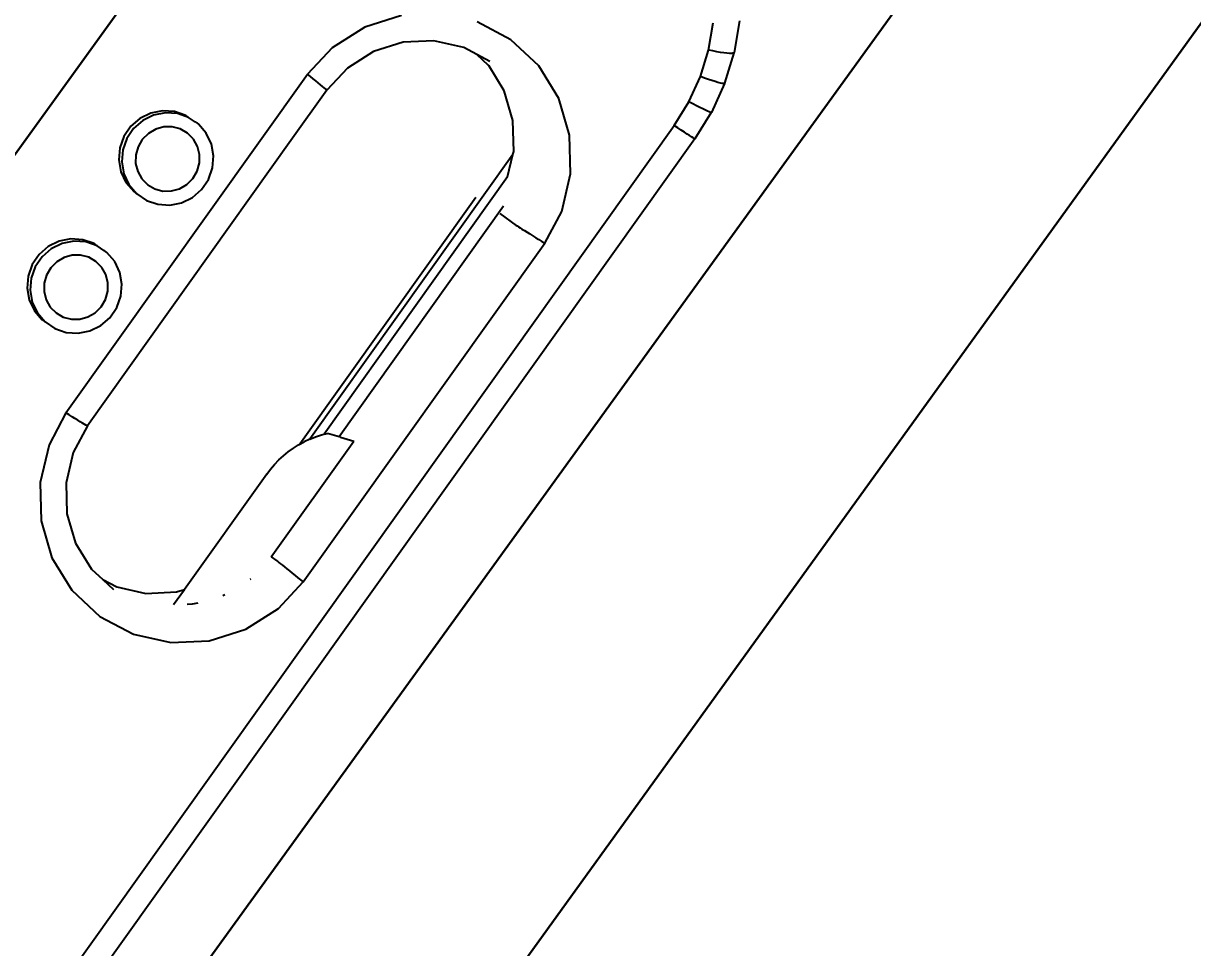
# Model space of a CAD drawing. Header units: metres. Extents: x 141303 to 146299, y 125960 to 127091.
# Drawn here: x 144905.8201 to 144906.1921, y 126076.2171 to 126076.5112 of the extents above; entities that cross this region are included whole.
import ezdxf

# ---------------------------------------------------------------- set-up
doc = ezdxf.new("R2010")
doc.units = ezdxf.units.M
doc.header["$MEASUREMENT"] = 0
for name, color, linetype in [('DIMENSION', 50, 'Continuous'), ('Edges', 7, 'Continuous'), ('FURNITURE', 6, 'Continuous')]:
    doc.layers.add(name, color=color, linetype=linetype)
doc.layers.add('NVMI_WALL', color=7, linetype='Continuous', lineweight=30)
doc.styles.get("Standard").update_dxf_attribs({"font": 'arial.ttf'})
doc.dimstyles.get("Standard").update_dxf_attribs({"dimtxt": 0.18, "dimasz": 0.18, "dimexe": 0.18, "dimexo": 0.0625, "dimgap": 0.09, "dimtad": 0, "dimtih": 1, "dimtoh": 1, "dimdec": 4, "dimzin": 0, "dimdsep": 46, "dimtxsty": 'Standard', "dimcen": 0.09, "dimadec": 0, "dimazin": 0, "dimtfac": 1, "dimtdec": 4, "dimtofl": 0, "dimtmove": 0, "dimatfit": 3, "dimfxl": 1, "dimtolj": 1, "dimtzin": 0, "dimarcsym": 0})

# ---------------------------------------------------------------- blocks, each defined once
blk = doc.blocks.new('ultrasound machine pl')
at = {"layer": 'Edges'}
for p, q in [((164.504, 60.764), (164.314, 60.652)), ((164.504, 60.698), (164.314, 60.585)), ((164.717, 60.825), (164.504, 60.764)), ((164.717, 60.758), (164.504, 60.698)), ((164.939, 60.829), (164.717, 60.825)), ((164.939, 60.763), (164.717, 60.758)), ((165.155, 60.778), (164.939, 60.829)), ((165.155, 60.711), (164.939, 60.763)), ((165.349, 60.673), (165.155, 60.778)), ((165.349, 60.606), (165.155, 60.711)), ((165.509, 60.522), (165.349, 60.673)), ((167.384, 60.763), (167.194, 60.65)), ((167.384, 60.696), (167.194, 60.583)), ((167.597, 60.823), (167.384, 60.763)), ((167.597, 60.757), (167.384, 60.696)), ((167.819, 60.828), (167.597, 60.823)), ((167.819, 60.761), (167.597, 60.757)), ((168.034, 60.776), (167.819, 60.828)), ((168.034, 60.709), (167.819, 60.761)), ((168.228, 60.671), (168.034, 60.776)), ((168.228, 60.604), (168.034, 60.709)), ((168.389, 60.52), (168.228, 60.671)), ((164.161, 60.495), (164.054, 60.304)), ((164.314, 60.652), (164.161, 60.495)), ((164.314, 60.585), (164.161, 60.428)), ((164.568, 60.45), (164.441, 60.362)), ((164.714, 60.503), (164.568, 60.45)), ((164.868, 60.517), (164.714, 60.503)), ((165.021, 60.492), (164.868, 60.517)), ((165.163, 60.428), (165.021, 60.492)), ((165.509, 60.455), (165.349, 60.606)), ((165.624, 60.336), (165.509, 60.522)), ((165.624, 60.269), (165.509, 60.455)), ((167.04, 60.493), (166.933, 60.302)), ((167.194, 60.65), (167.04, 60.493)), ((167.194, 60.583), (167.04, 60.426)), ((167.448, 60.449), (167.321, 60.361)), ((167.593, 60.502), (167.448, 60.449)), ((167.748, 60.516), (167.593, 60.502)), ((167.901, 60.49), (167.748, 60.516)), ((168.042, 60.426), (167.901, 60.49)), ((168.389, 60.454), (168.228, 60.604)), ((168.503, 60.334), (168.389, 60.52)), ((168.503, 60.267), (168.389, 60.454)), ((164.054, 60.304), (164.001, 60.093)), ((164.054, 60.237), (164.001, 60.026)), ((164.161, 60.428), (164.054, 60.237)), ((164.342, 60.245), (164.277, 60.107)), ((164.441, 60.362), (164.342, 60.245)), ((165.282, 60.331), (165.163, 60.428)), ((165.372, 60.207), (165.282, 60.331)), ((165.686, 60.127), (165.624, 60.336)), ((165.686, 60.06), (165.624, 60.269)), ((166.933, 60.302), (166.88, 60.091)), ((166.933, 60.236), (166.88, 60.024)), ((167.04, 60.426), (166.933, 60.236)), ((167.222, 60.244), (167.157, 60.105)), ((167.321, 60.361), (167.222, 60.244)), ((168.162, 60.329), (168.042, 60.426)), ((168.251, 60.205), (168.162, 60.329)), ((168.565, 60.125), (168.503, 60.334)), ((168.565, 60.059), (168.503, 60.267)), ((164.001, 60.093), (164.001, 60.026)), ((164.001, 60.026), (164.005, 59.809)), ((164.277, 60.107), (164.251, 59.957)), ((165.426, 60.064), (165.372, 60.207)), ((165.44, 59.912), (165.426, 60.064)), ((165.686, 60.06), (165.686, 60.127)), ((165.69, 59.909), (165.686, 60.06)), ((166.88, 60.091), (166.88, 60.024)), ((166.88, 60.024), (166.885, 59.807)), ((167.157, 60.105), (167.131, 59.955)), ((168.305, 60.062), (168.251, 60.205)), ((168.32, 59.91), (168.305, 60.062)), ((168.565, 60.059), (168.565, 60.125)), ((168.57, 59.908), (168.565, 60.059)), ((164.005, 59.809), (164.067, 59.6)), ((164.251, 59.957), (164.265, 59.805)), ((165.414, 59.762), (165.44, 59.912)), ((165.637, 59.631), (165.69, 59.843)), ((165.689, 59.904), (165.69, 59.909)), ((165.69, 59.843), (165.689, 59.904)), ((167.131, 59.955), (167.145, 59.803)), ((168.293, 59.76), (168.32, 59.91)), ((168.517, 59.63), (168.57, 59.841)), ((168.569, 59.903), (168.57, 59.908)), ((168.569, 59.903), (168.57, 59.841)), ((164.067, 59.6), (164.182, 59.414)), ((164.265, 59.805), (164.319, 59.662)), ((164.319, 59.662), (164.409, 59.538)), ((165.25, 59.506), (165.349, 59.624)), ((165.349, 59.624), (165.414, 59.762)), ((165.53, 59.441), (165.637, 59.631)), ((166.885, 59.807), (166.947, 59.598)), ((166.947, 59.598), (167.062, 59.412)), ((167.145, 59.803), (167.199, 59.661)), ((167.199, 59.661), (167.289, 59.536)), ((168.129, 59.505), (168.229, 59.622)), ((168.229, 59.622), (168.293, 59.76)), ((168.41, 59.439), (168.517, 59.63)), ((164.182, 59.414), (164.342, 59.263)), ((164.409, 59.538), (164.529, 59.441)), ((164.529, 59.441), (164.67, 59.377)), ((164.977, 59.366), (165.123, 59.418)), ((165.123, 59.418), (165.25, 59.506)), ((165.377, 59.284), (165.53, 59.441)), ((167.062, 59.412), (167.222, 59.261)), ((167.289, 59.536), (167.408, 59.439)), ((167.408, 59.439), (167.549, 59.375)), ((167.857, 59.364), (168.003, 59.417)), ((168.003, 59.417), (168.129, 59.505)), ((168.256, 59.282), (168.41, 59.439)), ((164.342, 59.263), (164.537, 59.158)), ((164.67, 59.377), (164.823, 59.351)), ((164.823, 59.351), (164.977, 59.366)), ((164.974, 59.111), (165.187, 59.171)), ((165.187, 59.171), (165.377, 59.284)), ((167.222, 59.261), (167.416, 59.156)), ((167.549, 59.375), (167.702, 59.35)), ((167.702, 59.35), (167.857, 59.364)), ((167.853, 59.109), (168.066, 59.17)), ((168.066, 59.17), (168.256, 59.282)), ((164.537, 59.158), (164.752, 59.106)), ((164.752, 59.106), (164.974, 59.111)), ((167.416, 59.156), (167.632, 59.104)), ((167.632, 59.104), (167.853, 59.109)), ((162.869, 58.75), (162.216, 58.665)), ((162.873, 58.684), (162.869, 58.75)), ((162.869, 58.75), (170.471, 58.75)), ((170.466, 58.684), (170.471, 58.75)), ((171.123, 58.665), (170.471, 58.75)), ((162.216, 58.665), (161.56, 58.399)), ((162.877, 58.62), (162.873, 58.684)), ((162.881, 58.557), (162.877, 58.62)), ((162.885, 58.499), (162.881, 58.557)), ((170.454, 58.499), (170.458, 58.557)), ((170.458, 58.557), (170.462, 58.62)), ((170.462, 58.62), (170.466, 58.684)), ((171.779, 58.399), (171.123, 58.665)), ((161.56, 58.399), (160.997, 57.975)), ((162.889, 58.446), (162.885, 58.499)), ((162.893, 58.399), (162.889, 58.446)), ((162.896, 58.359), (162.893, 58.399)), ((162.899, 58.328), (162.896, 58.359)), ((162.901, 58.307), (162.899, 58.328)), ((170.438, 58.307), (170.44, 58.328)), ((170.44, 58.328), (170.443, 58.359)), ((170.443, 58.359), (170.446, 58.399)), ((170.446, 58.399), (170.45, 58.446)), ((170.45, 58.446), (170.454, 58.499)), ((172.342, 57.975), (171.779, 58.399)), ((162.356, 58.222), (161.83, 58.008)), ((162.903, 58.295), (162.356, 58.222)), ((162.904, 58.3), (162.901, 58.307)), ((162.904, 58.3), (162.903, 58.295)), ((169.306, 58.292), (162.903, 58.295)), ((162.904, 58.307), (162.904, 58.3)), ((170.436, 58.295), (169.306, 58.292)), ((170.435, 58.307), (170.435, 58.3)), ((170.435, 58.3), (170.438, 58.307)), ((170.435, 58.3), (170.436, 58.295)), ((170.983, 58.222), (170.436, 58.295)), ((171.509, 58.008), (170.983, 58.222)), ((160.997, 57.975), (160.565, 57.423)), ((161.83, 58.008), (161.379, 57.669)), ((171.96, 57.669), (171.509, 58.008)), ((161.379, 57.669), (161.033, 57.226)), ((172.306, 57.226), (171.96, 57.669)), ((160.565, 57.423), (160.293, 56.78)), ((161.033, 57.226), (160.815, 56.711)), ((172.524, 56.711), (172.306, 57.226)), ((160.293, 56.78), (160.2, 56.09)), ((160.815, 56.711), (160.781, 56.437)), ((172.558, 56.437), (172.524, 56.711)), ((173.139, 56.09), (173.046, 56.78)), ((160.781, 56.437), (160.746, 56.171)), ((160.781, 56.437), (160.82, 56.151)), ((172.519, 56.151), (172.558, 56.437)), ((172.593, 56.177), (172.558, 56.437)), ((172.593, 56.171), (172.593, 56.177)), ((160.2, 56.09), (160.293, 55.4)), ((160.82, 56.151), (161.033, 55.647)), ((172.306, 55.647), (172.519, 56.146)), ((172.519, 56.146), (172.519, 56.151)), ((173.046, 55.4), (173.139, 56.09)), ((161.033, 55.647), (161.379, 55.205)), ((171.96, 55.205), (172.306, 55.647)), ((160.293, 55.4), (160.565, 54.756)), ((172.775, 54.756), (173.046, 55.4)), ((161.159, 55.115), (161.498, 55.115)), ((161.379, 55.205), (161.498, 55.115)), ((164.087, 55.115), (161.498, 55.115)), ((164.087, 55.115), (164.201, 55.112)), ((164.201, 55.112), (164.314, 55.102)), ((171.509, 54.865), (171.96, 55.205)), ((161.307, 54.919), (161.371, 54.844)), ((164.314, 55.102), (164.427, 55.085)), ((164.427, 55.085), (164.538, 55.061)), ((164.538, 55.061), (164.648, 55.03)), ((164.648, 55.03), (164.756, 54.993)), ((164.756, 54.993), (164.861, 54.95)), ((164.861, 54.95), (164.964, 54.9)), ((170.42, 54.938), (164.886, 54.938)), ((165.063, 54.845), (164.964, 54.9)), ((160.565, 54.756), (160.997, 54.204)), ((161.371, 54.844), (161.444, 54.77)), ((165.063, 54.845), (165.159, 54.783)), ((171.451, 54.842), (165.063, 54.845)), ((165.159, 54.783), (165.251, 54.716)), ((165.251, 54.716), (165.288, 54.685)), ((171.063, 54.685), (165.288, 54.685)), ((165.288, 54.685), (165.339, 54.643)), ((171.063, 54.685), (171.451, 54.842)), ((171.451, 54.842), (171.509, 54.865)), ((172.342, 54.204), (172.775, 54.756)), ((161.814, 54.481), (161.853, 54.458)), ((165.411, 54.437), (165.339, 54.643)), ((170.587, 54.437), (165.411, 54.437)), ((165.421, 54.41), (165.411, 54.437)), ((165.421, 54.41), (165.504, 54.171)), ((170.435, 54.41), (170.435, 54.041)), ((160.997, 54.204), (161.56, 53.78)), ((162.35, 54.248), (162.362, 54.244)), ((162.904, 54.171), (165.504, 54.171)), ((162.904, 54.171), (162.904, 54.041)), ((162.904, 54.041), (162.904, 54.023)), ((170.435, 54.041), (170.435, 54.023)), ((171.779, 53.78), (172.342, 54.204)), ((162.896, 53.866), (162.893, 53.809)), ((162.899, 53.917), (162.896, 53.866)), ((162.901, 53.96), (162.899, 53.917)), ((162.903, 53.996), (162.901, 53.96)), ((162.904, 54.023), (162.903, 53.996)), ((170.435, 54.023), (170.436, 53.996)), ((170.436, 53.996), (170.438, 53.96)), ((170.438, 53.96), (170.44, 53.917)), ((170.44, 53.917), (170.443, 53.866)), ((170.443, 53.866), (170.446, 53.809)), ((161.56, 53.78), (162.216, 53.514)), ((162.881, 53.619), (162.877, 53.554)), ((162.885, 53.685), (162.881, 53.619)), ((162.889, 53.749), (162.885, 53.685)), ((162.893, 53.809), (162.889, 53.749)), ((170.446, 53.809), (170.45, 53.749)), ((170.45, 53.749), (170.454, 53.685)), ((170.454, 53.685), (170.458, 53.619)), ((170.458, 53.619), (170.462, 53.554)), ((171.123, 53.514), (171.779, 53.78)), ((162.216, 53.514), (162.869, 53.43)), ((162.873, 53.49), (162.869, 53.43)), ((162.869, 53.43), (170.471, 53.43)), ((162.877, 53.554), (162.873, 53.49)), ((170.462, 53.554), (170.466, 53.49)), ((170.466, 53.49), (170.471, 53.43)), ((170.471, 53.43), (171.123, 53.514)), ((175.083, 53.04), (175.54, 53.261)), ((174.602, 52.88), (175.083, 53.04)), ((175.115, 52.967), (175.083, 53.04)), ((173.596, 52.75), (174.103, 52.783)), ((174.103, 52.783), (174.602, 52.88)), ((174.114, 52.704), (174.103, 52.783)), ((174.623, 52.804), (174.602, 52.88)), ((174.644, 52.732), (174.623, 52.804)), ((175.146, 52.899), (175.115, 52.967)), ((175.176, 52.837), (175.146, 52.899)), ((175.204, 52.782), (175.176, 52.837)), ((175.23, 52.734), (175.204, 52.782)), ((175.846, 52.89), (175.318, 52.635)), ((139.073, 52.75), (173.596, 52.75)), ((173.598, 52.671), (173.596, 52.75)), ((173.601, 52.597), (173.598, 52.671)), ((173.603, 52.529), (173.601, 52.597)), ((174.124, 52.631), (174.114, 52.704)), ((174.135, 52.564), (174.124, 52.631)), ((174.144, 52.503), (174.135, 52.564)), ((174.664, 52.667), (174.644, 52.732)), ((174.683, 52.608), (174.664, 52.667)), ((174.701, 52.558), (174.683, 52.608)), ((174.717, 52.516), (174.701, 52.558)), ((175.307, 52.635), (174.762, 52.453)), ((175.254, 52.695), (175.23, 52.734)), ((175.275, 52.665), (175.254, 52.695)), ((175.293, 52.645), (175.275, 52.665)), ((175.307, 52.635), (175.293, 52.645)), ((175.318, 52.635), (175.307, 52.635)), ((175.322, 52.642), (175.318, 52.635)), ((173.606, 52.469), (173.603, 52.529)), ((173.608, 52.416), (173.606, 52.469)), ((173.61, 52.372), (173.608, 52.416)), ((173.612, 52.339), (173.61, 52.372)), ((173.613, 52.315), (173.612, 52.339)), ((174.179, 52.339), (173.615, 52.302)), ((174.153, 52.451), (174.144, 52.503)), ((174.161, 52.408), (174.153, 52.451)), ((174.168, 52.374), (174.161, 52.408)), ((174.175, 52.351), (174.168, 52.374)), ((174.179, 52.339), (174.175, 52.351)), ((174.183, 52.337), (174.179, 52.339)), ((174.753, 52.451), (174.183, 52.337)), ((174.731, 52.484), (174.717, 52.516)), ((174.744, 52.462), (174.731, 52.484)), ((174.753, 52.451), (174.744, 52.462)), ((174.76, 52.45), (174.753, 52.451)), ((174.762, 52.453), (174.76, 52.45)), ((173.615, 52.302), (139.053, 52.302)), ((173.615, 52.302), (173.613, 52.315))]:
    blk.add_line(p, q, dxfattribs=at)
blk = doc.blocks.new('*D95')
at = {"layer": 'Defpoints', "color": 0, "transparency": 16777216}
for p in [(144918.8479, 126093.72431), (144920.81616, 126092.30564), (144901.88941, 126070.19623)]:
    blk.add_point(p, dxfattribs=at)
at = {"layer": 'DIMENSION', "color": 0, "lineweight": -2, "transparency": 16777216}
for p, q in [((144918.8986, 126093.68777), (144920.96218, 126092.20039)), ((144920.71091, 126092.15962), (144912.46803, 126080.7235)), ((144903.96292, 126068.92358), (144912.2058, 126080.35969)), ((144901.94012, 126070.15968), (144904.0037, 126068.6723))]:
    blk.add_line(p, q, dxfattribs=at)
at = {"layer": 'DIMENSION', "color": 0, "transparency": 16777216}
for points in [[(144920.68657, 126092.17716), (144920.73524, 126092.14208), (144920.81616, 126092.30564)], [(144903.93859, 126068.94112), (144903.98726, 126068.90603), (144903.85767, 126068.77755)]]:
    blk.add_solid(points, dxfattribs=at)
at = {"layer": 'DIMENSION', "color": 0, "transparency": 16777216, "insert": (144912.33692, 126080.5416), "char_height": 0.18, "attachment_point": 5}
blk.add_mtext('\\A1;29.0028', dxfattribs=at)

msp = doc.modelspace()

# ---------------------------------------------------------------- linework, layer by layer
at = {"layer": 'NVMI_WALL'}
for p, q in [((144904.49715, 126074.6435), (144910.94549, 126083.56205)), ((144904.65922, 126074.52631), (144911.10773, 126083.44511)), ((144903.13049, 126072.26014), (144906.52187, 126076.9653)), ((144903.13049, 126072.26014), (144906.52187, 126076.9653)), ((144903.13049, 126072.26014), (144906.52187, 126076.9653))]:
    msp.add_line(p, q, dxfattribs=at)

# ---------------------------------------------------------------- block references
at = {"layer": 'FURNITURE', "xscale": 0.01741392623643738, "yscale": 0.01741392623643738, "zscale": 0.01741392623643738, "rotation": 54.51050912069492}
msp.add_blockref('ultrasound machine pl', (144905.0201, 126073.48402), dxfattribs=at)

# ---------------------------------------------------------------- dimensions: what is measured, and where the dimension line sits
at = {"layer": 'DIMENSION'}
dim = msp.add_aligned_dim(p1=(144901.88941, 126070.19623), p2=(144918.8479, 126093.72431), distance=-2.42625, dimstyle='Standard', dxfattribs=at)
dim.commit()
dim.dimension.update_dxf_attribs({"geometry": '*D95', "text_midpoint": (144912.33692, 126080.5416)})

doc.saveas('drawing.dxf')
